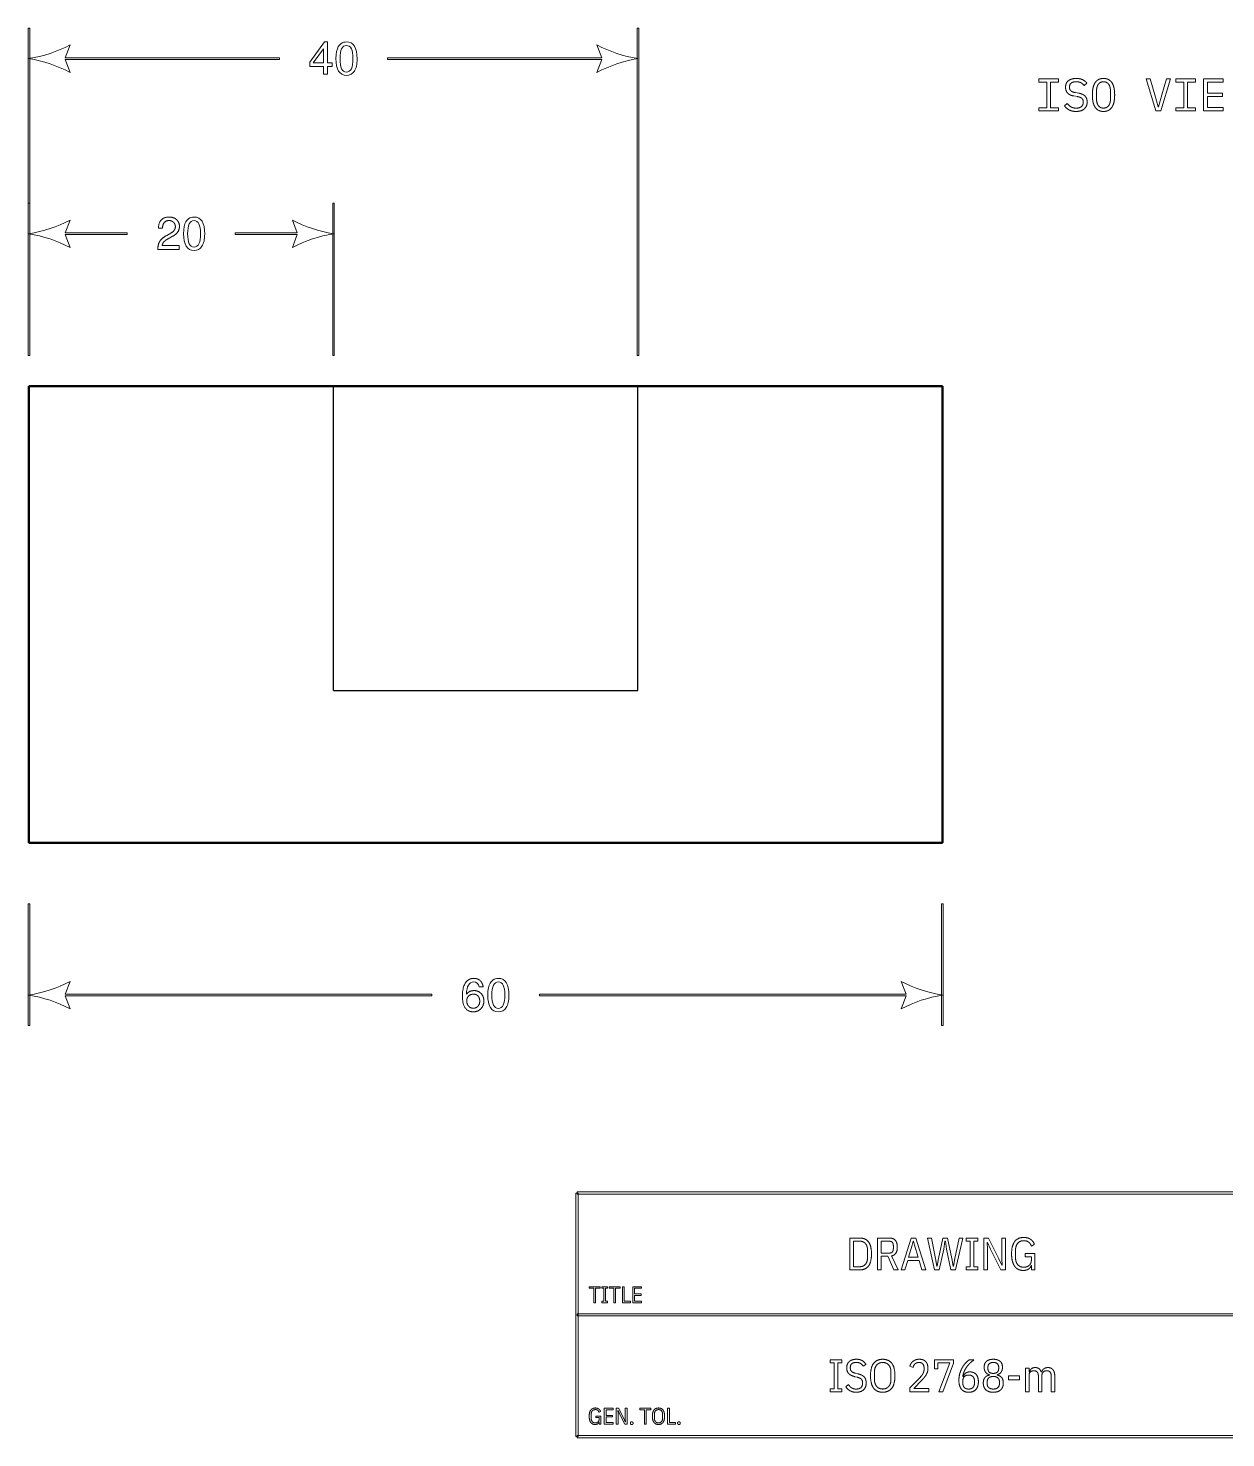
# Model space of a CAD drawing. Header units: millimetres. Extents: x 30 to 286, y 11 to 195.
# Drawn here: x 129.9 to 208.6, y 10.9 to 103.5 of the extents above; entities that cross this region are included whole.
import ezdxf

# ---------------------------------------------------------------- set-up
doc = ezdxf.new("R2010")
doc.units = ezdxf.units.MM
for name, color, linetype, lineweight in [('dims', 7, 'Continuous', 5), ('hidden', 7, 'Continuous', 25), ('part', 7, 'Continuous', 50)]:
    doc.layers.add(name, color=color, linetype=linetype, lineweight=lineweight)

msp = doc.modelspace()

# ---------------------------------------------------------------- linework, layer by layer
at = {"layer": 'dims'}
for p, q in [((129.95, 103.5), (129.95, 82)), ((130.05, 103.5), (129.95, 103.5)), ((130.05, 82), (130.05, 103.5)), ((169.95, 103.5), (169.95, 82)), ((170.05, 103.5), (169.95, 103.5)), ((170.05, 82), (170.05, 103.5)), ((132.381, 101.55), (132.7, 102.4)), ((149.414, 102.598), (148.448, 101.26)), ((148.679, 101.218), (149.344, 102.148)), ((149.344, 102.148), (149.344, 101.218)), ((149.609, 102.598), (149.414, 102.598)), ((149.609, 101.218), (149.609, 102.598)), ((167.3, 102.4), (167.619, 101.55)), ((146.448, 101.55), (132.381, 101.55)), ((132.7, 100.6), (132.381, 101.45)), ((132.381, 101.45), (146.448, 101.45)), ((146.448, 101.45), (146.448, 101.55)), ((148.448, 101.26), (148.448, 100.981)), ((148.448, 100.981), (149.344, 100.981)), ((149.344, 101.218), (148.679, 101.218)), ((149.344, 100.981), (149.344, 100.471)), ((149.924, 101.218), (149.609, 101.218)), ((149.609, 100.981), (149.924, 100.981)), ((149.609, 100.471), (149.609, 100.981)), ((149.924, 100.981), (149.924, 101.218)), ((167.619, 101.55), (153.552, 101.55)), ((153.552, 101.55), (153.552, 101.45)), ((153.552, 101.45), (167.619, 101.45)), ((167.619, 101.45), (167.3, 100.6)), ((149.344, 100.471), (149.609, 100.471)), ((196.334, 100.164), (196.334, 99.963)), ((197.629, 100.164), (196.334, 100.164)), ((197.629, 99.963), (197.629, 100.164)), ((203.389, 100.164), (204.011, 98.07)), ((203.656, 100.164), (203.389, 100.164)), ((203.954, 99.117), (203.656, 100.164)), ((204.352, 98.07), (204.974, 100.164)), ((204.716, 100.164), (204.419, 99.117)), ((204.974, 100.164), (204.716, 100.164)), ((205.334, 100.164), (205.334, 99.963)), ((206.629, 100.164), (205.334, 100.164)), ((206.629, 99.963), (206.629, 100.164)), ((207.151, 100.164), (207.151, 98.07)), ((208.441, 100.164), (207.151, 100.164)), ((208.441, 99.945), (208.441, 100.164)), ((196.334, 99.963), (196.856, 99.963)), ((196.856, 99.963), (196.856, 98.271)), ((197.107, 99.963), (197.629, 99.963)), ((197.107, 98.271), (197.107, 99.963)), ((198.961, 99.228), (198.736, 99.267)), ((199.312, 99.726), (199.489, 99.879)), ((200.116, 98.946), (200.116, 99.288)), ((201.046, 99.288), (201.046, 98.946)), ((204.179, 98.325), (203.954, 99.117)), ((204.419, 99.117), (204.194, 98.325)), ((205.334, 99.963), (205.856, 99.963)), ((205.856, 99.963), (205.856, 98.271)), ((206.107, 99.963), (206.629, 99.963)), ((206.107, 98.271), (206.107, 99.963)), ((207.404, 99.945), (208.441, 99.945)), ((207.404, 99.24), (207.404, 99.945)), ((208.406, 99.24), (207.404, 99.24)), ((208.406, 99.021), (208.406, 99.24)), ((196.334, 98.271), (196.334, 98.07)), ((196.856, 98.271), (196.334, 98.271)), ((197.629, 98.271), (197.107, 98.271)), ((197.629, 98.07), (197.629, 98.271)), ((198.199, 98.553), (198.016, 98.403)), ((198.629, 99.048), (198.862, 99.009)), ((204.194, 98.325), (204.179, 98.325)), ((205.334, 98.271), (205.334, 98.07)), ((205.856, 98.271), (205.334, 98.271)), ((206.629, 98.271), (206.107, 98.271)), ((206.629, 98.07), (206.629, 98.271)), ((207.404, 99.021), (208.406, 99.021)), ((207.404, 98.289), (207.404, 99.021)), ((208.441, 98.289), (207.404, 98.289)), ((208.441, 98.07), (208.441, 98.289)), ((196.334, 98.07), (197.629, 98.07)), ((204.011, 98.07), (204.352, 98.07)), ((205.334, 98.07), (206.629, 98.07)), ((207.151, 98.07), (208.441, 98.07)), ((129.95, 92), (129.95, 82)), ((130.05, 92), (129.95, 92)), ((130.05, 82), (130.05, 92)), ((149.95, 92), (149.95, 82)), ((150.05, 92), (149.95, 92)), ((150.05, 82), (150.05, 92)), ((132.381, 90.05), (132.7, 90.9)), ((147.3, 90.9), (147.619, 90.05)), ((136.457, 90.05), (132.381, 90.05)), ((132.7, 89.1), (132.381, 89.95)), ((132.381, 89.95), (136.457, 89.95)), ((136.457, 89.95), (136.457, 90.05)), ((138.505, 90.36), (138.769, 90.36)), ((139.33, 90.048), (139.054, 89.892)), ((139.137, 89.67), (139.438, 89.832)), ((147.619, 90.05), (143.543, 90.05)), ((143.543, 90.05), (143.543, 89.95)), ((143.543, 89.95), (147.619, 89.95)), ((147.619, 89.95), (147.3, 89.1)), ((138.457, 88.971), (139.873, 88.971)), ((139.873, 89.232), (138.754, 89.232)), ((139.873, 88.971), (139.873, 89.232)), ((129.95, 82), (130.05, 82)), ((129.95, 82), (130.05, 82)), ((149.95, 82), (150.05, 82)), ((169.95, 82), (170.05, 82)), ((130.05, 46), (129.95, 46)), ((129.95, 46), (129.95, 38)), ((130.05, 38), (130.05, 46)), ((190.05, 46), (189.95, 46)), ((189.95, 46), (189.95, 38)), ((190.05, 38), (190.05, 46)), ((132.381, 40.05), (132.7, 40.9)), ((187.3, 40.9), (187.619, 40.05)), ((156.47, 40.05), (132.381, 40.05)), ((132.7, 39.1), (132.381, 39.95)), ((132.381, 39.95), (156.47, 39.95)), ((156.47, 39.95), (156.47, 40.05)), ((159.571, 40.543), (159.835, 40.543)), ((187.619, 40.05), (163.53, 40.05)), ((163.53, 40.05), (163.53, 39.95)), ((163.53, 39.95), (187.619, 39.95)), ((187.619, 39.95), (187.3, 39.1)), ((129.95, 38), (130.05, 38)), ((189.95, 38), (190.05, 38)), ((166.075, 27), (165.925, 27)), ((165.925, 27), (165.925, 11)), ((286, 27.075), (166, 27.075)), ((166, 27.075), (166, 26.925)), ((166, 26.925), (286, 26.925)), ((166.075, 11), (166.075, 27)), ((183.924, 24.047), (183.924, 21.953)), ((184.58, 24.047), (183.924, 24.047)), ((184.164, 23.837), (184.58, 23.837)), ((184.164, 22.163), (184.164, 23.837)), ((185.081, 23.234), (185.081, 22.766)), ((185.744, 24.047), (185.744, 21.953)), ((186.515, 24.047), (185.744, 24.047)), ((185.984, 23.837), (186.509, 23.837)), ((185.984, 23.057), (185.984, 23.837)), ((186.776, 23.549), (186.776, 23.345)), ((187.946, 24.047), (187.292, 21.953)), ((187.775, 22.778), (188.012, 23.573)), ((188.246, 24.047), (187.946, 24.047)), ((188.012, 23.573), (188.079, 23.834)), ((188.079, 23.834), (188.109, 23.834)), ((188.109, 23.834), (188.174, 23.573)), ((188.174, 23.573), (188.417, 22.778)), ((188.904, 21.953), (188.246, 24.047)), ((189.024, 24.047), (189.482, 21.953)), ((189.272, 24.047), (189.024, 24.047)), ((189.554, 22.694), (189.272, 24.047)), ((190.019, 24.047), (189.734, 22.694)), ((189.782, 21.953), (190.089, 23.306)), ((190.344, 24.047), (190.019, 24.047)), ((190.089, 23.306), (190.164, 23.837)), ((190.164, 23.837), (190.194, 23.837)), ((190.194, 23.837), (190.269, 23.306)), ((190.269, 23.306), (190.556, 21.953)), ((190.629, 22.694), (190.344, 24.047)), ((191.091, 24.047), (190.809, 22.694)), ((190.856, 21.953), (191.334, 24.047)), ((191.334, 24.047), (191.091, 24.047)), ((191.55, 24.047), (191.55, 23.849)), ((192.318, 24.047), (191.55, 24.047)), ((191.55, 23.849), (191.814, 23.849)), ((191.814, 23.849), (191.814, 22.151)), ((192.054, 23.849), (192.318, 23.849)), ((192.054, 22.151), (192.054, 23.849)), ((192.318, 23.849), (192.318, 24.047)), ((192.726, 24.047), (192.726, 21.953)), ((193.019, 24.047), (192.726, 24.047)), ((192.939, 23.744), (192.969, 23.744)), ((192.959, 23.312), (192.939, 23.744)), ((192.959, 21.953), (192.959, 23.312)), ((192.969, 23.744), (193.151, 23.312)), ((193.716, 22.688), (193.019, 24.047)), ((193.151, 23.312), (193.847, 21.953)), ((193.907, 24.047), (193.907, 22.688)), ((194.141, 24.047), (193.907, 24.047)), ((194.141, 21.953), (194.141, 24.047)), ((194.801, 22.766), (194.801, 23.234)), ((195.845, 23.519), (196.043, 23.639)), ((186.509, 23.057), (185.984, 23.057)), ((185.984, 21.953), (185.984, 22.853)), ((185.984, 22.853), (186.422, 22.853)), ((186.422, 22.853), (186.815, 21.953)), ((187.085, 21.953), (186.662, 22.868)), ((187.532, 21.953), (187.719, 22.58)), ((187.719, 22.58), (188.471, 22.58)), ((188.417, 22.778), (187.775, 22.778)), ((188.471, 22.58), (188.657, 21.953)), ((189.629, 22.193), (189.554, 22.694)), ((189.734, 22.694), (189.659, 22.193)), ((190.704, 22.193), (190.629, 22.694)), ((190.809, 22.694), (190.734, 22.193)), ((193.899, 22.256), (193.716, 22.688)), ((193.929, 22.256), (193.899, 22.256)), ((193.907, 22.688), (193.929, 22.256)), ((195.428, 23.024), (195.428, 22.814)), ((196.076, 23.024), (195.428, 23.024)), ((195.428, 22.814), (195.842, 22.814)), ((195.824, 22.244), (195.854, 22.244)), ((195.842, 22.814), (195.842, 22.586)), ((195.854, 22.244), (195.854, 21.953)), ((196.076, 21.953), (196.076, 23.024)), ((183.924, 21.953), (184.58, 21.953)), ((184.58, 22.163), (184.164, 22.163)), ((185.744, 21.953), (185.984, 21.953)), ((186.815, 21.953), (187.085, 21.953)), ((187.292, 21.953), (187.532, 21.953)), ((188.657, 21.953), (188.904, 21.953)), ((189.482, 21.953), (189.782, 21.953)), ((189.659, 22.193), (189.629, 22.193)), ((190.556, 21.953), (190.856, 21.953)), ((190.734, 22.193), (190.704, 22.193)), ((191.55, 22.151), (191.55, 21.953)), ((191.814, 22.151), (191.55, 22.151)), ((191.55, 21.953), (192.318, 21.953)), ((192.318, 22.151), (192.054, 22.151)), ((192.318, 21.953), (192.318, 22.151)), ((192.726, 21.953), (192.959, 21.953)), ((193.847, 21.953), (194.141, 21.953)), ((195.854, 21.953), (196.076, 21.953)), ((166.8, 20.847), (166.8, 20.742)), ((167.511, 20.847), (166.8, 20.847)), ((166.8, 20.742), (167.096, 20.742)), ((167.096, 20.742), (167.096, 19.8)), ((167.216, 20.742), (167.511, 20.742)), ((167.216, 19.8), (167.216, 20.742)), ((167.511, 20.742), (167.511, 20.847)), ((167.622, 20.847), (167.622, 20.748)), ((168.006, 20.847), (167.622, 20.847)), ((167.622, 20.748), (167.754, 20.748)), ((167.754, 20.748), (167.754, 19.899)), ((167.874, 20.748), (168.006, 20.748)), ((167.874, 19.899), (167.874, 20.748)), ((168.006, 20.748), (168.006, 20.847)), ((168.117, 20.847), (168.117, 20.742)), ((168.828, 20.847), (168.117, 20.847)), ((168.117, 20.742), (168.412, 20.742)), ((168.412, 20.742), (168.412, 19.8)), ((168.532, 20.742), (168.828, 20.742)), ((168.532, 19.8), (168.532, 20.742)), ((168.828, 20.742), (168.828, 20.847)), ((168.984, 20.847), (168.984, 19.8)), ((169.104, 20.847), (168.984, 20.847)), ((169.104, 19.905), (169.104, 20.847)), ((169.664, 20.847), (169.664, 19.8)), ((170.243, 20.847), (169.664, 20.847)), ((169.784, 20.742), (170.243, 20.742)), ((169.784, 20.382), (169.784, 20.742)), ((170.214, 20.382), (169.784, 20.382)), ((170.214, 20.277), (170.214, 20.382)), ((170.243, 20.742), (170.243, 20.847)), ((167.096, 19.8), (167.216, 19.8)), ((167.622, 19.899), (167.622, 19.8)), ((167.754, 19.899), (167.622, 19.899)), ((167.622, 19.8), (168.006, 19.8)), ((168.006, 19.899), (167.874, 19.899)), ((168.006, 19.8), (168.006, 19.899)), ((168.412, 19.8), (168.532, 19.8)), ((168.984, 19.8), (169.501, 19.8)), ((169.501, 19.905), (169.104, 19.905)), ((169.501, 19.8), (169.501, 19.905)), ((169.664, 19.8), (170.243, 19.8)), ((169.784, 20.277), (170.214, 20.277)), ((169.784, 19.905), (169.784, 20.277)), ((170.243, 19.905), (169.784, 19.905)), ((170.243, 19.8), (170.243, 19.905)), ((286, 19.075), (166, 19.075)), ((166, 19.075), (166, 18.925)), ((166, 18.925), (286, 18.925)), ((182.62, 16.047), (182.62, 15.849)), ((183.388, 16.047), (182.62, 16.047)), ((182.62, 15.849), (182.884, 15.849)), ((182.884, 15.849), (182.884, 14.151)), ((183.124, 15.849), (183.388, 15.849)), ((183.124, 14.151), (183.124, 15.849)), ((183.388, 15.849), (183.388, 16.047)), ((184.801, 15.621), (184.978, 15.747)), ((189.475, 16.047), (189.475, 15.45)), ((190.72, 16.047), (189.475, 16.047)), ((189.688, 15.84), (190.477, 15.84)), ((189.688, 15.45), (189.688, 15.84)), ((190.477, 15.84), (189.763, 13.953)), ((190.018, 13.953), (190.72, 15.837)), ((190.72, 15.837), (190.72, 16.047)), ((192.07, 16.047), (191.761, 16.047)), ((184.252, 14.94), (184.408, 14.901)), ((184.453, 15.126), (184.297, 15.165)), ((185.536, 14.766), (185.536, 15.234)), ((186.622, 15.234), (186.622, 14.766)), ((187.861, 15.633), (188.071, 15.549)), ((188.506, 14.862), (187.87, 14.202)), ((188.794, 15.495), (188.794, 15.417)), ((189.475, 15.45), (189.688, 15.45)), ((191.362, 14.958), (191.332, 14.958)), ((192.988, 15.483), (192.988, 15.546)), ((193.084, 15.069), (193.084, 15.039)), ((193.6, 15.039), (193.6, 15.069)), ((193.696, 15.546), (193.696, 15.483)), ((194.332, 14.988), (194.332, 14.742)), ((195.052, 14.988), (194.332, 14.988)), ((195.052, 14.742), (195.052, 14.988)), ((195.46, 15.501), (195.46, 13.953)), ((195.688, 15.501), (195.46, 15.501)), ((195.688, 15.249), (195.688, 15.501)), ((195.718, 15.249), (195.688, 15.249)), ((195.688, 13.953), (195.688, 15.009)), ((196.306, 14.946), (196.306, 13.953)), ((196.522, 15.249), (196.492, 15.249)), ((196.534, 13.953), (196.534, 15.009)), ((197.152, 14.946), (197.152, 13.953)), ((197.38, 13.953), (197.38, 14.961)), ((182.62, 14.151), (182.62, 13.953)), ((182.884, 14.151), (182.62, 14.151)), ((182.62, 13.953), (183.388, 13.953)), ((183.388, 14.151), (183.124, 14.151)), ((183.388, 13.953), (183.388, 14.151)), ((183.832, 14.418), (183.658, 14.274)), ((187.87, 14.202), (187.87, 13.953)), ((187.87, 13.953), (189.115, 13.953)), ((188.128, 14.163), (188.65, 14.712)), ((189.115, 14.163), (188.128, 14.163)), ((189.115, 13.953), (189.115, 14.163)), ((189.763, 13.953), (190.018, 13.953)), ((191.335, 14.556), (191.335, 14.616)), ((192.109, 14.616), (192.109, 14.556)), ((192.937, 14.502), (192.937, 14.58)), ((193.747, 14.58), (193.747, 14.502)), ((194.332, 14.742), (195.052, 14.742)), ((195.46, 13.953), (195.688, 13.953)), ((196.306, 13.953), (196.534, 13.953)), ((197.152, 13.953), (197.38, 13.953)), ((166.929, 12.224), (166.929, 12.458)), ((167.243, 12.353), (167.243, 12.248)), ((167.567, 12.353), (167.243, 12.353)), ((167.243, 12.248), (167.45, 12.248)), ((167.45, 12.248), (167.45, 12.134)), ((167.451, 12.601), (167.55, 12.661)), ((167.567, 11.818), (167.567, 12.353)), ((167.787, 12.865), (167.787, 11.818)), ((168.366, 12.865), (167.787, 12.865)), ((167.907, 12.76), (168.366, 12.76)), ((167.907, 12.4), (167.907, 12.76)), ((168.338, 12.4), (167.907, 12.4)), ((167.907, 12.295), (168.338, 12.295)), ((167.907, 11.923), (167.907, 12.295)), ((168.338, 12.295), (168.338, 12.4)), ((168.366, 12.76), (168.366, 12.865)), ((168.576, 12.865), (168.576, 11.818)), ((168.723, 12.865), (168.576, 12.865)), ((168.683, 12.713), (168.698, 12.713)), ((168.693, 12.498), (168.683, 12.713)), ((168.693, 11.818), (168.693, 12.498)), ((168.698, 12.713), (168.789, 12.498)), ((169.071, 12.185), (168.723, 12.865)), ((168.789, 12.498), (169.137, 11.818)), ((169.163, 11.969), (169.071, 12.185)), ((169.167, 12.865), (169.167, 12.185)), ((169.284, 12.865), (169.167, 12.865)), ((169.167, 12.185), (169.178, 11.969)), ((169.284, 11.818), (169.284, 12.865)), ((170.128, 12.865), (170.128, 12.76)), ((170.839, 12.865), (170.128, 12.865)), ((170.128, 12.76), (170.424, 12.76)), ((170.424, 12.76), (170.424, 11.818)), ((170.544, 12.76), (170.839, 12.76)), ((170.544, 11.818), (170.544, 12.76)), ((170.839, 12.76), (170.839, 12.865)), ((171.078, 12.224), (171.078, 12.458)), ((171.621, 12.458), (171.621, 12.224)), ((171.953, 12.865), (171.953, 11.818)), ((172.073, 12.865), (171.953, 12.865)), ((172.073, 11.923), (172.073, 12.865)), ((167.441, 11.963), (167.456, 11.963)), ((167.456, 11.963), (167.456, 11.818)), ((167.456, 11.818), (167.567, 11.818)), ((167.787, 11.818), (168.366, 11.818)), ((168.366, 11.923), (167.907, 11.923)), ((168.366, 11.818), (168.366, 11.923)), ((168.576, 11.818), (168.693, 11.818)), ((169.137, 11.818), (169.284, 11.818)), ((169.178, 11.969), (169.163, 11.969)), ((169.504, 11.9), (169.504, 11.876)), ((169.681, 11.876), (169.681, 11.9)), ((170.424, 11.818), (170.544, 11.818)), ((171.953, 11.818), (172.47, 11.818)), ((172.47, 11.923), (172.073, 11.923)), ((172.47, 11.818), (172.47, 11.923)), ((172.605, 11.9), (172.605, 11.876)), ((172.782, 11.876), (172.782, 11.9)), ((165.925, 11), (166.075, 11)), ((286, 11.075), (166, 11.075)), ((166, 11.075), (166, 10.925)), ((166, 10.925), (286, 10.925))]:
    msp.add_line(p, q, dxfattribs=at)
for centre, start, end in [((128.5, 110.5), -80.53768, -62.59242), ((171.5, 110.5), -117.40758, -99.46232), ((128.5, 92.5), 62.59242, 80.53768), ((171.5, 92.5), 99.46232, 117.40758), ((128.5, 99), -80.53768, -62.59242), ((151.5, 99), -117.40758, -99.46232), ((128.5, 81), 62.59242, 80.53768), ((151.5, 81), 99.46232, 117.40758), ((128.5, 49), -80.53768, -62.59242), ((191.5, 49), -117.40758, -99.46232), ((128.5, 31), 62.59242, 80.53768), ((191.5, 31), 99.46232, 117.40758)]:
    msp.add_arc(centre, 9.124, start, end, dxfattribs=at)
for points, degree, knots in [([(150.161, 101.5), (150.159, 100.787), (150.402, 100.399), (150.856, 100.402), (151.083, 100.402), (151.255, 100.494), (151.374, 100.679), (151.493, 100.864), (151.552, 101.132), (151.552, 101.482), (151.552, 102.226), (151.32, 102.598), (150.856, 102.598), (150.723, 102.596), (150.614, 102.577), (150.485, 102.478), (150.421, 102.43), (150.366, 102.368), (150.32, 102.291), (150.23, 102.139), (150.158, 101.853), (150.161, 101.5)], 3, [0, 0, 0, 0, 2, 2, 2, 2.991234, 2.991234, 2.991234, 3.982468, 3.982468, 3.982468, 6.089559, 6.089559, 6.089559, 6.689017, 6.689017, 6.689017, 6.988746, 6.988746, 6.988746, 7.588204, 7.588204, 7.588204, 7.588204]), ([(151.282, 101.506), (151.281, 100.9), (151.148, 100.623), (150.851, 100.621), (150.571, 100.621), (150.431, 100.913), (150.431, 101.497), (150.431, 102.075), (150.573, 102.364), (150.856, 102.364), (151.14, 102.364), (151.282, 102.078), (151.282, 101.506)], 3, [0, 0, 0, 0, 2, 2, 2, 3.891958, 3.891958, 3.891958, 5.764492, 5.764492, 5.764492, 7.637025, 7.637025, 7.637025, 7.637025]), ([(139.438, 89.832), (139.887, 90.078), (139.887, 90.474), (139.887, 90.75), (139.699, 90.924), (139.51, 91.098), (139.207, 91.098), (138.525, 91.098), (138.505, 90.36)], 2, [0, 0, 0, 1, 1, 1.696991, 1.696991, 2.393983, 2.393983, 3.960512, 3.960512, 3.960512]), ([(138.769, 90.36), (138.799, 90.867), (139.197, 90.867), (139.377, 90.867), (139.498, 90.753), (139.617, 90.639), (139.617, 90.468), (139.617, 90.213), (139.33, 90.048)], 2, [0, 0, 0, 1, 1, 1.451134, 1.451134, 1.902269, 1.902269, 2.575029, 2.575029, 2.575029]), ([(140.152, 90), (140.15, 89.287), (140.393, 88.899), (140.847, 88.902), (141.074, 88.902), (141.246, 88.994), (141.365, 89.179), (141.484, 89.364), (141.543, 89.632), (141.543, 89.982), (141.543, 90.726), (141.311, 91.098), (140.847, 91.098), (140.714, 91.096), (140.605, 91.077), (140.476, 90.978), (140.412, 90.93), (140.357, 90.868), (140.311, 90.791), (140.221, 90.639), (140.149, 90.353), (140.152, 90)], 3, [0, 0, 0, 0, 2, 2, 2, 2.991234, 2.991234, 2.991234, 3.982468, 3.982468, 3.982468, 6.089559, 6.089559, 6.089559, 6.689017, 6.689017, 6.689017, 6.988746, 6.988746, 6.988746, 7.588204, 7.588204, 7.588204, 7.588204]), ([(141.273, 90.006), (141.272, 89.4), (141.139, 89.123), (140.842, 89.121), (140.562, 89.121), (140.422, 89.413), (140.422, 89.997), (140.422, 90.575), (140.564, 90.864), (140.847, 90.864), (141.131, 90.864), (141.273, 90.578), (141.273, 90.006)], 3, [0, 0, 0, 0, 2, 2, 2, 3.891958, 3.891958, 3.891958, 5.764492, 5.764492, 5.764492, 7.637025, 7.637025, 7.637025, 7.637025]), ([(139.054, 89.892), (138.72, 89.703), (138.598, 89.513), (138.475, 89.322), (138.457, 88.971)], 2, [0, 0, 0, 1, 1, 2, 2, 2]), ([(138.754, 89.232), (138.775, 89.367), (138.859, 89.466), (138.943, 89.565), (139.137, 89.67)], 2, [0, 0, 0, 1, 1, 2, 2, 2]), ([(159.835, 40.543), (159.796, 40.804), (159.636, 40.951), (159.475, 41.098), (159.232, 41.098), (159.127, 41.098), (159.032, 41.074), (158.938, 41.05), (158.832, 40.974), (158.725, 40.897), (158.649, 40.774), (158.572, 40.651), (158.521, 40.436), (158.47, 40.222), (158.47, 39.94), (158.47, 38.902), (159.184, 38.902), (159.487, 38.902), (159.684, 39.104), (159.88, 39.307), (159.88, 39.619), (159.88, 39.916), (159.697, 40.105), (159.514, 40.294), (159.229, 40.294), (158.914, 40.294), (158.74, 40.057)], 2, [0, 0, 0, 1, 1, 2, 2, 2.432085, 2.432085, 2.86417, 2.86417, 3.296255, 3.296255, 3.728339, 3.728339, 4.160424, 4.160424, 5.75092, 5.75092, 6.42588, 6.42588, 7.10084, 7.10084, 7.74335, 7.74335, 8.385859, 8.385859, 9.096002, 9.096002, 9.096002]), ([(158.74, 40.057), (158.743, 40.574), (158.911, 40.867), (159.214, 40.864), (159.396, 40.866), (159.529, 40.745), (159.571, 40.543)], 3, [0, 0, 0, 0, 2, 2, 2, 3.21052, 3.21052, 3.21052, 3.21052]), ([(160.138, 40), (160.137, 39.287), (160.379, 38.899), (160.834, 38.902), (161.06, 38.902), (161.233, 38.994), (161.351, 39.179), (161.47, 39.364), (161.53, 39.632), (161.53, 39.982), (161.53, 40.726), (161.298, 41.098), (160.834, 41.098), (160.7, 41.096), (160.592, 41.077), (160.462, 40.978), (160.398, 40.93), (160.343, 40.868), (160.297, 40.791), (160.207, 40.639), (160.136, 40.353), (160.138, 40)], 3, [0, 0, 0, 0, 2, 2, 2, 2.991234, 2.991234, 2.991234, 3.982468, 3.982468, 3.982468, 6.089559, 6.089559, 6.089559, 6.689017, 6.689017, 6.689017, 6.988746, 6.988746, 6.988746, 7.588204, 7.588204, 7.588204, 7.588204]), ([(161.26, 40.006), (161.259, 39.4), (161.125, 39.123), (160.828, 39.121), (160.548, 39.121), (160.408, 39.413), (160.408, 39.997), (160.408, 40.575), (160.55, 40.864), (160.834, 40.864), (161.118, 40.864), (161.26, 40.578), (161.26, 40.006)], 3, [0, 0, 0, 0, 2, 2, 2, 3.891958, 3.891958, 3.891958, 5.764492, 5.764492, 5.764492, 7.637025, 7.637025, 7.637025, 7.637025]), ([(159.196, 40.06), (159.388, 40.06), (159.499, 39.936), (159.61, 39.811), (159.61, 39.598), (159.61, 39.397), (159.49, 39.266), (159.37, 39.136), (159.187, 39.136), (159.001, 39.136), (158.878, 39.273), (158.755, 39.409), (158.755, 39.613), (158.755, 39.811), (158.878, 39.936), (159.001, 40.06), (159.196, 40.06)], 2, [0, 0, 0, 1, 1, 2, 2, 2.943698, 2.943698, 3.887396, 3.887396, 4.846504, 4.846504, 5.805611, 5.805611, 6.736483, 6.736483, 7.667354, 7.667354, 7.667354])]:
    msp.add_open_spline(points, degree=degree, knots=knots, dxfattribs=at)
for points in [[(198.089, 99.618), (198.089, 99.906), (198.277, 100.053)], [(198.277, 100.053), (198.466, 100.2), (198.787, 100.2)], [(198.784, 99.984), (198.571, 99.984), (198.457, 99.894)], [(199.102, 99.912), (198.979, 99.984), (198.784, 99.984)], [(198.787, 100.2), (199.039, 100.2), (199.212, 100.116)], [(199.212, 100.116), (199.384, 100.032), (199.489, 99.879)], [(200.024, 99.915), (200.114, 100.053), (200.251, 100.126)], [(200.251, 100.126), (200.389, 100.2), (200.581, 100.2)], [(200.581, 100.2), (200.774, 100.2), (200.911, 100.126)], [(200.911, 100.126), (201.049, 100.053), (201.139, 99.915)], [(198.115, 99.427), (198.089, 99.519), (198.089, 99.618)], [(198.205, 99.259), (198.142, 99.336), (198.115, 99.427)], [(198.372, 99.129), (198.269, 99.183), (198.205, 99.259)], [(198.457, 99.894), (198.344, 99.804), (198.344, 99.624)], [(198.344, 99.624), (198.344, 99.483), (198.429, 99.394)], [(198.629, 99.048), (198.476, 99.075), (198.372, 99.129)], [(198.429, 99.394), (198.514, 99.306), (198.736, 99.267)], [(198.961, 99.228), (199.114, 99.201), (199.219, 99.147)], [(199.312, 99.726), (199.226, 99.84), (199.102, 99.912)], [(199.219, 99.147), (199.324, 99.093), (199.389, 99.018)], [(199.849, 99.117), (199.849, 99.372), (199.891, 99.574)], [(199.891, 98.658), (199.849, 98.859), (199.849, 99.117)], [(199.891, 99.574), (199.934, 99.777), (200.024, 99.915)], [(200.142, 99.573), (200.116, 99.444), (200.116, 99.288)], [(200.224, 99.792), (200.167, 99.702), (200.142, 99.573)], [(200.369, 99.931), (200.281, 99.882), (200.224, 99.792)], [(200.581, 99.981), (200.456, 99.981), (200.369, 99.931)], [(200.794, 99.931), (200.707, 99.981), (200.581, 99.981)], [(200.939, 99.792), (200.881, 99.882), (200.794, 99.931)], [(201.021, 99.573), (200.996, 99.702), (200.939, 99.792)], [(201.046, 99.288), (201.046, 99.444), (201.021, 99.573)], [(201.139, 99.915), (201.229, 99.777), (201.271, 99.574)], [(201.271, 99.574), (201.314, 99.372), (201.314, 99.117)], [(201.314, 99.117), (201.314, 98.859), (201.271, 98.658)], [(198.314, 98.137), (198.134, 98.241), (198.016, 98.403)], [(198.199, 98.553), (198.322, 98.4), (198.459, 98.325)], [(198.776, 98.034), (198.494, 98.034), (198.314, 98.137)], [(198.459, 98.325), (198.596, 98.25), (198.784, 98.25)], [(199.317, 98.199), (199.126, 98.034), (198.776, 98.034)], [(198.784, 98.25), (199.012, 98.25), (199.132, 98.355)], [(199.165, 98.887), (199.079, 98.973), (198.862, 99.009)], [(199.132, 98.355), (199.252, 98.46), (199.252, 98.649)], [(199.252, 98.649), (199.252, 98.802), (199.165, 98.887)], [(199.507, 98.655), (199.507, 98.364), (199.317, 98.199)], [(199.389, 99.018), (199.454, 98.943), (199.48, 98.85)], [(199.48, 98.85), (199.507, 98.757), (199.507, 98.655)], [(200.024, 98.319), (199.934, 98.457), (199.891, 98.658)], [(200.251, 98.107), (200.114, 98.181), (200.024, 98.319)], [(200.116, 98.946), (200.116, 98.787), (200.142, 98.659)], [(200.142, 98.659), (200.167, 98.532), (200.224, 98.442)], [(200.224, 98.442), (200.281, 98.352), (200.369, 98.302)], [(200.369, 98.302), (200.456, 98.253), (200.581, 98.253)], [(200.581, 98.253), (200.707, 98.253), (200.794, 98.302)], [(200.794, 98.302), (200.881, 98.352), (200.939, 98.442)], [(201.139, 98.319), (201.049, 98.181), (200.911, 98.107)], [(200.939, 98.442), (200.996, 98.532), (201.021, 98.659)], [(201.021, 98.659), (201.046, 98.787), (201.046, 98.946)], [(201.271, 98.658), (201.229, 98.457), (201.139, 98.319)], [(200.581, 98.034), (200.389, 98.034), (200.251, 98.107)], [(200.911, 98.107), (200.774, 98.034), (200.581, 98.034)], [(194.753, 23.822), (194.963, 24.083), (195.344, 24.083)], [(195.344, 24.083), (195.62, 24.083), (195.785, 23.964)], [(184.58, 24.047), (184.943, 24.047), (185.141, 23.796)], [(184.943, 23.681), (184.805, 23.837), (184.58, 23.837)], [(185.081, 23.234), (185.081, 23.525), (184.943, 23.681)], [(185.141, 23.796), (185.339, 23.546), (185.339, 23)], [(186.776, 23.549), (186.776, 23.837), (186.509, 23.837)], [(186.509, 23.057), (186.776, 23.057), (186.776, 23.345)], [(186.515, 24.047), (187.034, 24.047), (187.034, 23.45)], [(187.034, 23.45), (187.034, 22.946), (186.662, 22.868)], [(194.543, 23), (194.543, 23.561), (194.753, 23.822)], [(194.942, 23.698), (194.801, 23.525), (194.801, 23.234)], [(195.344, 23.87), (195.083, 23.87), (194.942, 23.698)], [(195.662, 23.777), (195.539, 23.87), (195.344, 23.87)], [(195.845, 23.519), (195.785, 23.684), (195.662, 23.777)], [(195.785, 23.964), (195.95, 23.846), (196.043, 23.639)], [(184.58, 22.163), (184.805, 22.163), (184.943, 22.319)], [(184.943, 22.319), (185.081, 22.475), (185.081, 22.766)], [(185.339, 23), (185.339, 22.454), (185.141, 22.203)], [(194.599, 22.515), (194.543, 22.721), (194.543, 23)], [(194.753, 22.178), (194.654, 22.31), (194.599, 22.515)], [(194.801, 22.766), (194.801, 22.475), (194.942, 22.302)], [(194.942, 22.302), (195.083, 22.13), (195.344, 22.13)], [(195.538, 22.16), (195.629, 22.19), (195.697, 22.249)], [(195.824, 22.244), (195.791, 22.103), (195.664, 22.01)], [(195.697, 22.249), (195.764, 22.307), (195.803, 22.392)], [(195.803, 22.392), (195.842, 22.478), (195.842, 22.586)], [(185.141, 22.203), (184.943, 21.953), (184.58, 21.953)], [(194.993, 21.981), (194.852, 22.046), (194.753, 22.178)], [(195.305, 21.917), (195.134, 21.917), (194.993, 21.981)], [(195.664, 22.01), (195.536, 21.917), (195.305, 21.917)], [(195.344, 22.13), (195.446, 22.13), (195.538, 22.16)], [(183.715, 15.519), (183.715, 15.798), (183.889, 15.94)], [(183.889, 15.94), (184.063, 16.083), (184.351, 16.083)], [(184.049, 15.792), (183.949, 15.708), (183.949, 15.519)], [(184.342, 15.876), (184.15, 15.876), (184.049, 15.792)], [(184.616, 15.811), (184.513, 15.876), (184.342, 15.876)], [(184.351, 16.083), (184.57, 16.083), (184.718, 16.002)], [(184.801, 15.621), (184.72, 15.747), (184.616, 15.811)], [(184.718, 16.002), (184.867, 15.921), (184.978, 15.747)], [(185.278, 15), (185.278, 15.561), (185.488, 15.822)], [(185.488, 15.822), (185.698, 16.083), (186.079, 16.083)], [(186.079, 15.87), (185.818, 15.87), (185.677, 15.697)], [(186.079, 16.083), (186.46, 16.083), (186.67, 15.822)], [(186.481, 15.697), (186.34, 15.87), (186.079, 15.87)], [(186.67, 15.822), (186.88, 15.561), (186.88, 15)], [(187.861, 15.633), (187.891, 15.729), (187.945, 15.811)], [(187.945, 15.811), (187.999, 15.894), (188.075, 15.954)], [(188.207, 15.786), (188.11, 15.702), (188.071, 15.549)], [(188.075, 15.954), (188.152, 16.014), (188.251, 16.048)], [(188.467, 15.87), (188.305, 15.87), (188.207, 15.786)], [(188.251, 16.048), (188.35, 16.083), (188.473, 16.083)], [(188.794, 15.495), (188.794, 15.87), (188.467, 15.87)], [(188.473, 16.083), (188.767, 16.083), (188.906, 15.931)], [(188.906, 15.931), (189.046, 15.78), (189.046, 15.486)], [(191.306, 15.534), (191.404, 15.705), (191.524, 15.835)], [(191.524, 15.835), (191.644, 15.966), (191.761, 16.047)], [(191.797, 15.808), (191.677, 15.693), (191.587, 15.567)], [(192.07, 16.047), (191.917, 15.924), (191.797, 15.808)], [(192.742, 15.561), (192.742, 15.825), (192.899, 15.954)], [(192.899, 15.954), (193.057, 16.083), (193.342, 16.083)], [(193.342, 15.873), (192.988, 15.873), (192.988, 15.546)], [(193.342, 16.083), (193.627, 16.083), (193.784, 15.954)], [(193.696, 15.546), (193.696, 15.873), (193.342, 15.873)], [(193.784, 15.954), (193.942, 15.825), (193.942, 15.561)], [(183.845, 15.142), (183.715, 15.276), (183.715, 15.519)], [(184.252, 14.94), (183.976, 15.009), (183.845, 15.142)], [(183.949, 15.519), (183.949, 15.366), (184.031, 15.288)], [(184.031, 15.288), (184.114, 15.21), (184.297, 15.165)], [(184.678, 14.769), (184.6, 14.853), (184.408, 14.901)], [(184.453, 15.126), (184.6, 15.09), (184.702, 15.04)], [(184.702, 15.04), (184.804, 14.991), (184.868, 14.919)], [(184.868, 14.919), (184.933, 14.847), (184.961, 14.75)], [(185.488, 14.178), (185.278, 14.439), (185.278, 15)], [(185.677, 15.697), (185.536, 15.525), (185.536, 15.234)], [(186.622, 15.234), (186.622, 15.525), (186.481, 15.697)], [(186.88, 15), (186.88, 14.439), (186.67, 14.178)], [(188.506, 14.862), (188.659, 15.018), (188.726, 15.151)], [(188.843, 14.933), (188.767, 14.835), (188.65, 14.712)], [(188.726, 15.151), (188.794, 15.285), (188.794, 15.417)], [(188.965, 15.119), (188.92, 15.03), (188.843, 14.933)], [(189.028, 15.295), (189.01, 15.207), (188.965, 15.119)], [(189.046, 15.486), (189.046, 15.384), (189.028, 15.295)], [(191.083, 14.712), (191.083, 14.949), (191.146, 15.156)], [(191.146, 15.156), (191.209, 15.363), (191.306, 15.534)], [(191.434, 15.292), (191.371, 15.144), (191.332, 14.958)], [(191.434, 14.939), (191.335, 14.832), (191.335, 14.616)], [(191.362, 14.958), (191.41, 15.084), (191.518, 15.169)], [(191.587, 15.567), (191.497, 15.441), (191.434, 15.292)], [(191.722, 15.045), (191.533, 15.045), (191.434, 14.939)], [(191.518, 15.169), (191.626, 15.255), (191.806, 15.255)], [(192.01, 14.939), (191.911, 15.045), (191.722, 15.045)], [(191.806, 15.255), (192.061, 15.255), (192.211, 15.094)], [(192.109, 14.616), (192.109, 14.832), (192.01, 14.939)], [(192.211, 15.094), (192.361, 14.934), (192.361, 14.607)], [(192.685, 14.523), (192.685, 14.763), (192.799, 14.889)], [(192.838, 15.228), (192.742, 15.354), (192.742, 15.561)], [(192.799, 14.889), (192.913, 15.015), (193.084, 15.039)], [(193.084, 15.069), (192.934, 15.102), (192.838, 15.228)], [(193.043, 14.859), (192.937, 14.763), (192.937, 14.58)], [(192.988, 15.483), (192.988, 15.156), (193.342, 15.156)], [(193.342, 14.955), (193.15, 14.955), (193.043, 14.859)], [(193.342, 15.156), (193.696, 15.156), (193.696, 15.483)], [(193.64, 14.859), (193.534, 14.955), (193.342, 14.955)], [(193.846, 15.228), (193.75, 15.102), (193.6, 15.069)], [(193.6, 15.039), (193.771, 15.015), (193.885, 14.889)], [(193.747, 14.58), (193.747, 14.763), (193.64, 14.859)], [(193.942, 15.561), (193.942, 15.354), (193.846, 15.228)], [(193.885, 14.889), (193.999, 14.763), (193.999, 14.523)], [(195.779, 15.246), (195.688, 15.162), (195.688, 15.009)], [(195.718, 15.249), (195.763, 15.393), (195.85, 15.465)], [(196.006, 15.33), (195.871, 15.33), (195.779, 15.246)], [(195.85, 15.465), (195.937, 15.537), (196.096, 15.537)], [(196.232, 15.231), (196.159, 15.33), (196.006, 15.33)], [(196.096, 15.537), (196.24, 15.537), (196.34, 15.466)], [(196.306, 14.946), (196.306, 15.132), (196.232, 15.231)], [(196.34, 15.466), (196.441, 15.396), (196.492, 15.249)], [(196.522, 15.249), (196.57, 15.393), (196.672, 15.465)], [(196.625, 15.246), (196.534, 15.162), (196.534, 15.009)], [(196.852, 15.33), (196.717, 15.33), (196.625, 15.246)], [(196.672, 15.465), (196.774, 15.537), (196.942, 15.537)], [(197.078, 15.231), (197.005, 15.33), (196.852, 15.33)], [(196.942, 15.537), (197.14, 15.537), (197.26, 15.396)], [(197.152, 14.946), (197.152, 15.132), (197.078, 15.231)], [(197.26, 15.396), (197.38, 15.255), (197.38, 14.961)], [(183.937, 14.011), (183.769, 14.106), (183.658, 14.274)], [(183.832, 14.418), (183.928, 14.277), (184.048, 14.2)], [(184.33, 13.917), (184.105, 13.917), (183.937, 14.011)], [(184.048, 14.2), (184.168, 14.124), (184.33, 14.124)], [(184.33, 14.124), (184.756, 14.124), (184.756, 14.523)], [(184.814, 14.071), (184.639, 13.917), (184.33, 13.917)], [(184.756, 14.523), (184.756, 14.685), (184.678, 14.769)], [(184.99, 14.523), (184.99, 14.226), (184.814, 14.071)], [(184.961, 14.75), (184.99, 14.652), (184.99, 14.523)], [(186.079, 13.917), (185.698, 13.917), (185.488, 14.178)], [(185.536, 14.766), (185.536, 14.475), (185.677, 14.303)], [(185.677, 14.303), (185.818, 14.13), (186.079, 14.13)], [(186.079, 14.13), (186.34, 14.13), (186.481, 14.303)], [(186.67, 14.178), (186.46, 13.917), (186.079, 13.917)], [(186.481, 14.303), (186.622, 14.475), (186.622, 14.766)], [(191.245, 14.12), (191.083, 14.322), (191.083, 14.712)], [(191.722, 13.917), (191.407, 13.917), (191.245, 14.12)], [(191.335, 14.556), (191.335, 14.34), (191.434, 14.234)], [(191.434, 14.234), (191.533, 14.127), (191.722, 14.127)], [(191.722, 14.127), (191.911, 14.127), (192.01, 14.234)], [(192.199, 14.099), (192.037, 13.917), (191.722, 13.917)], [(192.01, 14.234), (192.109, 14.34), (192.109, 14.556)], [(192.361, 14.607), (192.361, 14.28), (192.199, 14.099)], [(192.851, 14.079), (192.685, 14.241), (192.685, 14.523)], [(193.342, 13.917), (193.018, 13.917), (192.851, 14.079)], [(192.937, 14.502), (192.937, 14.319), (193.043, 14.223)], [(193.043, 14.223), (193.15, 14.127), (193.342, 14.127)], [(193.342, 14.127), (193.534, 14.127), (193.64, 14.223)], [(193.832, 14.079), (193.666, 13.917), (193.342, 13.917)], [(193.64, 14.223), (193.747, 14.319), (193.747, 14.502)], [(193.999, 14.523), (193.999, 14.241), (193.832, 14.079)], [(166.8, 12.341), (166.8, 12.622), (166.905, 12.752)], [(166.828, 12.099), (166.8, 12.202), (166.8, 12.341)], [(166.905, 11.93), (166.856, 11.996), (166.828, 12.099)], [(166.905, 12.752), (167.01, 12.883), (167.201, 12.883)], [(167, 12.69), (166.929, 12.604), (166.929, 12.458)], [(166.929, 12.224), (166.929, 12.079), (167, 11.993)], [(167.201, 12.776), (167.07, 12.776), (167, 12.69)], [(167.201, 12.883), (167.339, 12.883), (167.421, 12.824)], [(167.36, 12.73), (167.298, 12.776), (167.201, 12.776)], [(167.451, 12.601), (167.421, 12.683), (167.36, 12.73)], [(167.377, 11.966), (167.411, 11.995), (167.43, 12.038)], [(167.421, 12.824), (167.504, 12.764), (167.55, 12.661)], [(167.43, 12.038), (167.45, 12.08), (167.45, 12.134)], [(170.949, 12.341), (170.949, 12.622), (171.054, 12.752)], [(171.054, 11.93), (170.949, 12.061), (170.949, 12.341)], [(171.054, 12.752), (171.159, 12.883), (171.349, 12.883)], [(171.148, 12.69), (171.078, 12.604), (171.078, 12.458)], [(171.078, 12.224), (171.078, 12.079), (171.148, 11.993)], [(171.349, 12.776), (171.219, 12.776), (171.148, 12.69)], [(171.349, 12.883), (171.54, 12.883), (171.645, 12.752)], [(171.55, 12.69), (171.48, 12.776), (171.349, 12.776)], [(171.621, 12.458), (171.621, 12.604), (171.55, 12.69)], [(171.55, 11.993), (171.621, 12.079), (171.621, 12.224)], [(171.645, 12.752), (171.75, 12.622), (171.75, 12.341)], [(171.75, 12.341), (171.75, 12.061), (171.645, 11.93)], [(167.025, 11.832), (166.955, 11.864), (166.905, 11.93)], [(167, 11.993), (167.07, 11.906), (167.201, 11.906)], [(167.181, 11.8), (167.096, 11.8), (167.025, 11.832)], [(167.36, 11.846), (167.297, 11.8), (167.181, 11.8)], [(167.201, 11.906), (167.252, 11.906), (167.297, 11.921)], [(167.297, 11.921), (167.343, 11.936), (167.377, 11.966)], [(167.441, 11.963), (167.424, 11.893), (167.36, 11.846)], [(169.504, 11.9), (169.504, 11.977), (169.593, 11.977)], [(169.593, 11.8), (169.504, 11.8), (169.504, 11.876)], [(169.593, 11.977), (169.681, 11.977), (169.681, 11.9)], [(169.681, 11.876), (169.681, 11.8), (169.593, 11.8)], [(171.349, 11.8), (171.159, 11.8), (171.054, 11.93)], [(171.148, 11.993), (171.219, 11.906), (171.349, 11.906)], [(171.349, 11.906), (171.48, 11.906), (171.55, 11.993)], [(171.645, 11.93), (171.54, 11.8), (171.349, 11.8)], [(172.605, 11.9), (172.605, 11.977), (172.694, 11.977)], [(172.694, 11.8), (172.605, 11.8), (172.605, 11.876)], [(172.694, 11.977), (172.782, 11.977), (172.782, 11.9)], [(172.782, 11.876), (172.782, 11.8), (172.694, 11.8)]]:
    msp.add_open_spline(points, degree=2, dxfattribs=at)
at = {"layer": 'hidden'}
for p, q in [((130, 50), (130, 80)), ((130, 80), (190, 80)), ((150, 80), (170, 80)), ((150, 80), (170, 80)), ((150, 60), (150, 80)), ((150, 60), (150, 80)), ((170, 60), (170, 80)), ((170, 60), (170, 80)), ((190, 50), (190, 80)), ((150, 60), (170, 60)), ((150, 60), (170, 60)), ((130, 50), (190, 50))]:
    msp.add_line(p, q, dxfattribs=at)
at = {"layer": 'part'}
for p, q in [((130, 50), (130, 80)), ((130, 80), (190, 80)), ((190, 50), (190, 80)), ((130, 50), (190, 50))]:
    msp.add_line(p, q, dxfattribs=at)

doc.saveas('drawing.dxf')
